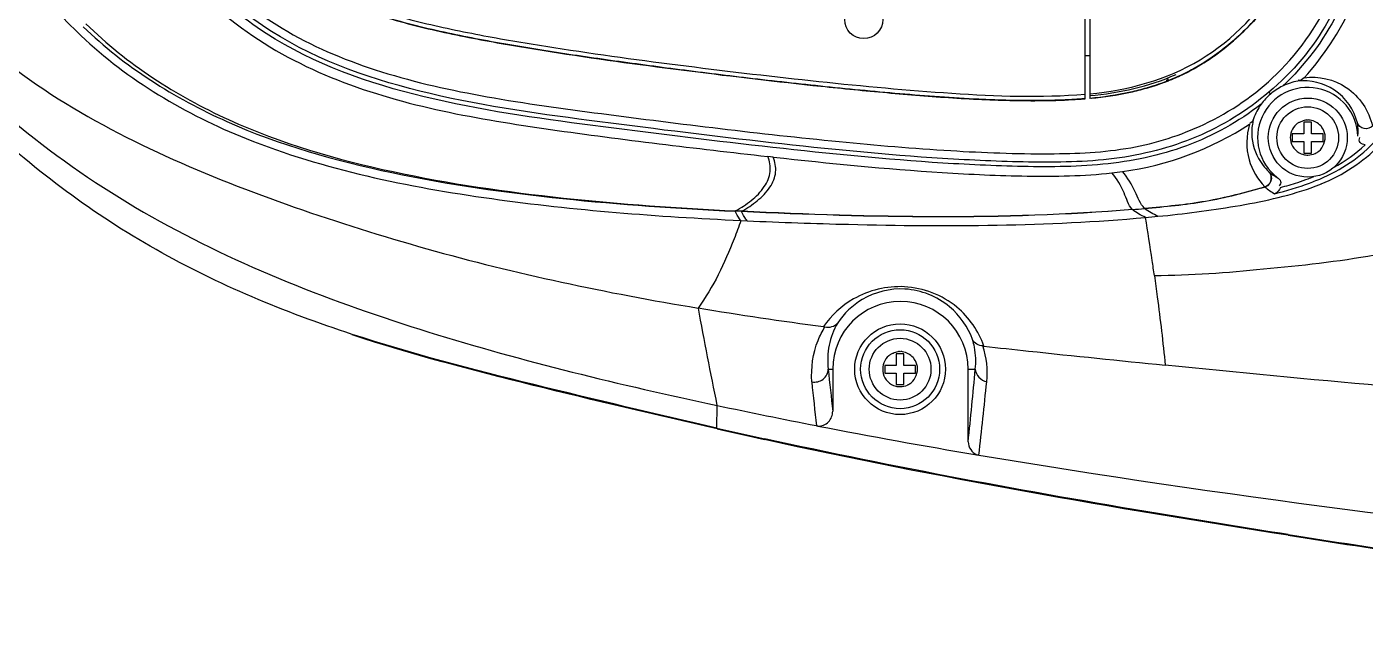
# Model space of a CAD drawing. Header units: millimetres. Extents: x 4086 to 8300, y 123 to 1549.
# Drawn here: x 6666.39 to 6710.62, y 1271.01 to 1290.82 of the extents above; entities that cross this region are included whole.
import ezdxf

# ---------------------------------------------------------------- set-up
doc = ezdxf.new("R2010")
doc.units = ezdxf.units.MM

msp = doc.modelspace()

# ---------------------------------------------------------------- linework, layer by layer
for p, q in [((6701.365, 1288.441), (6701.365, 1292.763)), ((6701.515, 1292.763), (6701.515, 1288.45)), ((6701.515, 1289.855), (6701.365, 1289.855)), ((6701.552, 1288.454), (6701.568, 1288.455)), ((6703.394, 1288.793), (6703.428, 1288.803)), ((6703.429, 1288.803), (6703.394, 1288.793)), ((6707.435, 1288.654), (6707.487, 1288.593)), ((6698.345, 1288.401), (6698.407, 1288.398)), ((6708.592, 1287.665), (6708.592, 1287.282)), ((6708.847, 1287.665), (6708.592, 1287.665)), ((6708.847, 1287.282), (6708.847, 1287.665)), ((6708.209, 1287.282), (6708.209, 1287.027)), ((6708.592, 1287.282), (6708.209, 1287.282)), ((6709.229, 1287.282), (6708.847, 1287.282)), ((6709.229, 1287.027), (6709.229, 1287.282)), ((6708.209, 1287.027), (6708.592, 1287.027)), ((6708.592, 1287.027), (6708.592, 1286.645)), ((6708.847, 1286.645), (6708.847, 1287.027)), ((6708.847, 1287.027), (6709.229, 1287.027)), ((6691.052, 1286.513), (6690.875, 1286.532)), ((6708.592, 1286.645), (6708.847, 1286.645)), ((6707.449, 1286.008), (6707.448, 1286.009)), ((6707.474, 1285.976), (6707.449, 1286.008)), ((6690.004, 1284.712), (6689.799, 1284.722)), ((6690.015, 1284.722), (6689.81, 1284.732)), ((6689.988, 1284.417), (6690.196, 1284.407)), ((6694.738, 1279.632), (6694.738, 1279.377)), ((6695.12, 1279.632), (6694.738, 1279.632)), ((6695.12, 1280.015), (6695.12, 1279.632)), ((6695.375, 1280.015), (6695.12, 1280.015)), ((6695.375, 1279.632), (6695.375, 1280.015)), ((6695.758, 1279.632), (6695.375, 1279.632)), ((6695.758, 1279.377), (6695.758, 1279.632)), ((6692.872, 1279.505), (6693.021, 1279.505)), ((6693.021, 1279.505), (6693.021, 1278.113)), ((6694.738, 1279.377), (6695.12, 1279.377)), ((6695.12, 1279.377), (6695.12, 1278.995)), ((6695.375, 1278.995), (6695.375, 1279.377)), ((6695.375, 1279.377), (6695.758, 1279.377)), ((6697.497, 1277.101), (6697.497, 1279.505)), ((6697.497, 1279.505), (6697.733, 1279.505)), ((6695.12, 1278.995), (6695.375, 1278.995)), ((6689.196, 1277.561), (6689.197, 1278.309))]:
    msp.add_line(p, q)
for points in [[(6689.799, 1284.722), (6689.803, 1284.724), (6689.806, 1284.728), (6689.81, 1284.732)], [(6690.004, 1284.712), (6690.007, 1284.715), (6690.011, 1284.718), (6690.015, 1284.722)], [(6692.713, 1280.913), (6692.731, 1280.91), (6692.748, 1280.907), (6692.764, 1280.904)], [(6697.983, 1280.272), (6697.994, 1280.272), (6698.005, 1280.271), (6698.016, 1280.27)], [(6692.477, 1277.639), (6692.496, 1277.635), (6692.516, 1277.631), (6692.534, 1277.626)], [(6697.782, 1276.678), (6697.804, 1276.675), (6697.828, 1276.672), (6697.854, 1276.668)]]:
    msp.add_lwpolyline(points)
for centre, radius in [((6694.048, 1291.055), 0.63), ((6708.719, 1287.155), 1.305), ((6708.719, 1287.155), 1.02), ((6695.248, 1279.505), 1.5), ((6695.248, 1279.505), 1.305), ((6695.248, 1279.505), 1.02)]:
    msp.add_circle(centre, radius)
for centre, radius, start, end in [((6700.802, 1296.637), 8.322, 311.9673, 317.3021), ((6700.695, 1296.744), 8.474, 308.2342, 312.0356), ((6701.494, 1295.681), 7.143, 299.8053, 304.7118), ((6701.454, 1295.755), 7.227, 299.9147, 305.4193), ((6701.526, 1295.633), 7.085, 292.8197, 299.5019), ((6701.601, 1295.506), 6.938, 294.117, 298.9026), ((6701.62, 1295.471), 6.898, 294.6653, 299.5135), ((6701.545, 1295.596), 7.043, 294.8044, 299.357), ((6701.653, 1295.409), 6.828, 298.9102, 299.1821), ((6701.591, 1295.541), 6.973, 298.9817, 299.4049), ((6701.637, 1295.439), 6.862, 299.1267, 299.764), ((6701.631, 1295.449), 6.874, 299.1827, 299.9885), ((6701.503, 1295.673), 7.131, 299.348, 299.9184), ((6701.615, 1295.477), 6.906, 299.7637, 300.1259), ((6701.492, 1295.692), 7.153, 299.9186, 300.7388), ((6701.132, 1296.599), 8.128, 286.2786, 290.2951), ((6701.094, 1296.708), 8.243, 286.3832, 290.8562), ((6701.156, 1296.56), 8.084, 286.323, 290.8142), ((6701.154, 1296.569), 8.093, 286.3327, 290.6362), ((6701.233, 1296.316), 7.828, 290.3274, 290.9333), ((6701.291, 1296.189), 7.688, 290.6763, 291.1139), ((6701.215, 1296.379), 7.892, 290.8859, 291.1589), ((6701.249, 1296.274), 7.783, 290.9337, 291.1936), ((6701.297, 1296.175), 7.673, 290.8589, 291.1324), ((6701.263, 1296.255), 7.76, 290.8904, 292.8394), ((6701.311, 1296.137), 7.633, 291.114, 291.4302), ((6701.259, 1296.247), 7.754, 291.1936, 291.4901), ((6701.349, 1296.042), 7.53, 291.1279, 292.8562), ((6701.231, 1296.338), 7.849, 291.1589, 291.4496), ((6701.357, 1296.012), 7.499, 291.4272, 294.7525), ((6701.291, 1296.166), 7.667, 291.4881, 292.8744), ((6701.279, 1296.216), 7.718, 291.4466, 292.8201), ((6701.446, 1295.811), 7.28, 292.856, 294.8039), ((6701.366, 1296.01), 7.494, 292.8397, 294.2288), ((6701.416, 1295.898), 7.371, 294.1435, 294.4491), ((6701.435, 1295.856), 7.325, 294.4492, 294.7201), ((6708.719, 1287.155), 1.894, 99.9938, 116.0348), ((6701.08, 1296.778), 8.314, 286.0355, 286.2802), ((6701.007, 1296.991), 8.539, 286.2188, 286.4093), ((6708.719, 1287.155), 1.658, 1.7859, 232.4568), ((6708.726, 1287.151), 1.901, 130.6808, 144.4422), ((6708.719, 1287.155), 1.894, 144.4046, 160.8547), ((6708.794, 1287.361), 1.59, 354.416, 10.1922), ((6708.702, 1287.149), 0.594, 34.9713, 41.6162), ((6708.721, 1287.155), 0.578, 186.5397, 217.1117), ((6708.721, 1287.152), 0.574, 295.1467, 309.0356), ((6708.721, 1287.16), 0.583, 247.9495, 256.1017), ((6700.823, 1298.786), 12.876, 276.3467, 277.9222), ((6708.346, 1287.112), 1.422, 230.8678, 239.3929), ((6708.394, 1287.197), 1.52, 239.4852, 243.2341), ((6705.562, 1294.419), 9.188, 287.9154, 290.2221), ((6706.012, 1293.185), 7.874, 290.2542, 291.6052), ((6708.414, 1286.773), 1.67, 228.454, 241.7852), ((6706.007, 1293.199), 8.038, 290.1949, 291.7424), ((6706.261, 1292.794), 7.735, 289.3778, 292.0736), ((6698.135, 1342.389), 57.81, 274.75135, 275.15544), ((6698.362, 1340.117), 55.825, 275.133, 275.5592), ((6846.61, 1310.643), 160.701, 190.43945, 191.60741), ((6711.726, 1423.085), 143.44, 260.7099, 262.38294), ((6695.259, 1279.504), 2.238, 0.0051, 179.9949), ((6695.287, 1279.806), 2.433, 149.7599, 187.1287), ((6695.231, 1279.38), 2.894, 354.2451, 17.9629), ((6695.23, 1279.499), 0.594, 34.9713, 41.6162), ((6939.658, 1305.229), 248.123, 185.95098, 186.27405), ((6695.249, 1279.505), 0.578, 186.5397, 217.1117), ((6461.562, 1301.4), 237.183, 354.11969, 354.70313), ((6938.472, 1304.739), 247.477, 185.94982, 186.28707), ((6695.249, 1279.51), 0.583, 247.9494, 256.1017), ((6695.249, 1279.502), 0.574, 295.1467, 309.0356), ((6457.203, 1303.313), 242.122, 353.68192, 354.2581), ((6727.513, 1457.878), 183.611, 257.955, 258.99954), ((6739.208, 1497.124), 225.186, 257.16822, 257.57983), ((6738.785, 1495.559), 223.597, 257.1867, 257.59946), ((6731.866, 1480.192), 206.349, 259.01166, 260.49239), ((6809.56, 1925.184), 659.028, 261.141505, 261.531938), ((6796.878, 1842.233), 575.089, 261.117262, 261.564667)]:
    msp.add_arc(centre, radius, start, end)
for points, knots in [([(6677.142, 1280.656), (6674.904, 1281.386), (6670.523, 1283.204), (6665.742, 1286.736), (6662.501, 1290.167), (6659.841, 1294.052), (6658.862, 1297.617), (6658.846, 1299.957)], [0, 0, 0, 0, 0.250367, 0.50054, 0.625826, 0.751037, 1, 1, 1, 1]), ([(6659.31, 1300.055), (6659.312, 1298.388), (6660.026, 1295.031), (6662.673, 1290.709), (6666.294, 1287.212), (6671.834, 1283.515), (6679.595, 1280.528), (6685.992, 1278.993), (6689.197, 1278.309)], [0, 0, 0, 0, 0.125843, 0.251845, 0.377673, 0.503108, 0.752592, 1, 1, 1, 1]), ([(6659.925, 1300.055), (6659.927, 1297.044), (6662.901, 1291.007), (6669.523, 1287.014), (6675.21, 1284.815), (6681.051, 1282.978), (6685.551, 1282.02), (6688.57, 1281.525)], [0, 0, 0, 0, 0.247353, 0.497294, 0.622911, 0.748621, 1, 1, 1, 1]), ([(6668.637, 1300.055), (6668.637, 1298.853), (6669.011, 1296.422), (6670.784, 1293.213), (6673.376, 1290.628), (6676.618, 1288.937), (6680.116, 1287.97), (6684.884, 1287.222), (6688.478, 1286.803), (6690.875, 1286.533)], [0, 0, 0, 0, 0.124759, 0.249527, 0.374402, 0.499341, 0.624438, 0.749606, 1, 1, 1, 1]), ([(6707.18, 1288.256), (6706.431, 1287.685), (6704.759, 1286.741), (6701.955, 1286.18), (6699.126, 1286.182), (6695.367, 1286.368), (6690.686, 1286.849), (6685.085, 1287.544), (6679.503, 1288.312), (6674.078, 1290.205), (6670.677, 1293.731), (6669.179, 1297.213), (6668.951, 1299.112), (6668.951, 1300.055)], [0, 0, 0, 0, 0.062621, 0.125237, 0.18784, 0.250394, 0.375449, 0.500481, 0.625557, 0.750366, 0.874755, 0.937375, 1, 1, 1, 1]), ([(6707.435, 1288.654), (6706.719, 1288.05), (6705.098, 1287.043), (6702.327, 1286.353), (6699.488, 1286.323), (6695.703, 1286.49), (6690.98, 1286.964), (6685.331, 1287.666), (6679.715, 1288.422), (6674.262, 1290.264), (6670.838, 1293.76), (6669.33, 1297.225), (6669.101, 1299.116), (6669.101, 1300.055)], [0, 0, 0, 0, 0.062118, 0.124249, 0.186889, 0.249747, 0.375588, 0.501506, 0.627184, 0.751847, 0.875592, 0.937783, 1, 1, 1, 1]), ([(6669.376, 1300.055), (6669.376, 1298.591), (6669.961, 1295.859), (6672.178, 1292.685), (6674.941, 1290.518), (6678.15, 1289.215), (6681.666, 1288.441), (6686.728, 1287.762), (6691.833, 1287.131), (6696.772, 1286.707), (6699.987, 1286.582), (6702.832, 1286.697), (6705.457, 1287.527), (6707.936, 1289.214), (6709.546, 1291.581), (6710.256, 1294.024), (6710.697, 1296.705), (6710.798, 1298.746), (6710.798, 1300.055)], [0, 0, 0, 0, 0.077359, 0.142294, 0.201188, 0.260529, 0.32378, 0.39114, 0.530529, 0.595774, 0.653125, 0.700735, 0.745448, 0.796885, 0.856527, 0.892304, 0.930801, 1, 1, 1, 1]), ([(6698.493, 1288.395), (6698.335, 1288.4), (6697.301, 1288.44), (6695.387, 1288.579), (6692.799, 1288.829), (6690.271, 1289.11), (6687.858, 1289.408), (6685.567, 1289.716), (6683.367, 1290.038), (6681.232, 1290.406), (6679.151, 1290.846), (6677.033, 1291.483), (6675.067, 1292.623), (6673.487, 1294.125), (6672.236, 1295.859), (6671.396, 1297.895), (6671.244, 1299.345), (6671.244, 1300.054)], [0, 0, 0, 0, 0.014947, 0.097629, 0.181884, 0.263669, 0.341107, 0.414639, 0.485148, 0.553379, 0.620127, 0.685979, 0.750838, 0.814387, 0.876648, 0.937989, 1, 1, 1, 1]), ([(6671.394, 1300.054), (6671.394, 1299.325), (6671.558, 1297.854), (6672.429, 1295.814), (6673.75, 1294.047), (6675.394, 1292.57), (6677.347, 1291.521), (6679.472, 1290.924), (6681.63, 1290.484), (6684.533, 1290.002), (6688.178, 1289.51), (6692.563, 1288.994), (6696.951, 1288.581), (6699.902, 1288.468), (6701.365, 1288.591)], [0, 0, 0, 0, 0.062179, 0.124335, 0.186613, 0.248882, 0.311131, 0.373582, 0.436195, 0.498852, 0.624211, 0.749579, 0.874914, 1, 1, 1, 1]), ([(6701.515, 1288.601), (6702.782, 1288.717), (6705.321, 1289.415), (6707.678, 1291.838), (6708.468, 1294.288), (6708.889, 1296.828), (6708.951, 1298.766), (6708.951, 1300.055)], [0, 0, 0, 0, 0.248891, 0.496788, 0.622033, 0.747918, 1, 1, 1, 1]), ([(6711.073, 1300.055), (6711.073, 1299.02), (6710.986, 1296.951), (6710.562, 1293.883), (6709.569, 1290.923), (6708.216, 1289.312), (6707.435, 1288.654)], [0, 0, 0, 0, 0.251552, 0.502616, 0.751809, 1, 1, 1, 1]), ([(6711.223, 1300.055), (6711.223, 1299.055), (6711.142, 1297.053), (6710.746, 1294.076), (6709.855, 1291.176), (6708.618, 1289.539), (6707.888, 1288.856)], [0, 0, 0, 0, 0.249974, 0.500033, 0.750095, 1, 1, 1, 1]), ([(6671.413, 1298.3), (6671.469, 1298.023), (6671.719, 1297.038), (6672.481, 1295.446), (6673.854, 1293.716), (6675.544, 1292.288), (6677.194, 1291.461), (6678.591, 1291.017), (6680.007, 1290.657), (6681.796, 1290.302), (6684.675, 1289.831), (6688.286, 1289.346), (6691.906, 1288.92), (6694.807, 1288.634), (6696.987, 1288.456), (6699.174, 1288.357), (6700.636, 1288.38), (6701.365, 1288.441)], [0, 0, 0, 0, 0.024957, 0.08996, 0.154963, 0.219966, 0.284969, 0.31747, 0.349972, 0.414974, 0.479977, 0.609983, 0.739989, 0.804991, 0.869994, 0.934997, 1, 1, 1, 1]), ([(6709.031, 1297.572), (6709.015, 1297.321), (6708.967, 1296.706), (6708.853, 1295.701), (6708.645, 1294.542), (6708.322, 1293.259), (6707.646, 1291.785), (6706.459, 1290.443), (6705.028, 1289.383), (6703.904, 1288.941), (6703.395, 1288.792)], [0, 0, 0, 0, 0.072109, 0.176398, 0.285613, 0.403957, 0.536637, 0.689877, 0.861101, 1, 1, 1, 1]), ([(6709.031, 1297.572), (6709.001, 1297.101), (6708.902, 1295.983), (6708.661, 1294.553), (6708.309, 1293.294), (6707.927, 1292.388), (6707.412, 1291.546), (6706.766, 1290.804), (6706.04, 1290.144), (6704.974, 1289.381), (6704.05, 1288.984), (6703.409, 1288.796), (6703.395, 1288.792)], [0, 0, 0, 0, 0.126235, 0.300197, 0.387177, 0.474158, 0.561138, 0.648119, 0.735099, 0.82208, 0.996041, 1, 1, 1, 1]), ([(6708.6, 1289.131), (6709.239, 1289.832), (6710.3, 1291.452), (6710.822, 1293.295), (6711.014, 1294.224)], [0, 0, 0, 0, 0.499884, 1, 1, 1, 1]), ([(6709.167, 1285.626), (6709.877, 1285.915), (6711.215, 1286.783), (6712.437, 1288.786), (6713.267, 1290.943), (6713.612, 1292.449), (6713.752, 1293.206)], [0, 0, 0, 0, 0.24924, 0.499232, 0.749559, 1, 1, 1, 1]), ([(6707.352, 1291.512), (6707.088, 1291.161), (6706.775, 1290.825), (6706.442, 1290.517), (6706.428, 1290.504)], [0, 0, 0, 0, 0.957912, 1, 1, 1, 1]), ([(6668.252, 1290.817), (6669.617, 1289.5), (6672.913, 1287.422), (6678.434, 1285.873), (6684.096, 1285.074), (6687.897, 1284.815), (6689.799, 1284.722)], [0, 0, 0, 0, 0.249331, 0.499396, 0.749669, 1, 1, 1, 1]), ([(6668.344, 1290.914), (6669.695, 1289.589), (6672.964, 1287.482), (6678.469, 1285.902), (6684.119, 1285.091), (6687.912, 1284.827), (6689.81, 1284.732)], [0, 0, 0, 0, 0.249223, 0.49943, 0.749757, 1, 1, 1, 1]), ([(6705.636, 1289.862), (6705.77, 1289.957), (6705.988, 1290.123), (6706.198, 1290.299), (6706.281, 1290.372)], [0, 0, 0, 0, 0.597627, 1, 1, 1, 1]), ([(6704.084, 1289.103), (6704.09, 1289.088), (6704.103, 1289.045), (6704.056, 1289.042), (6704.039, 1289.046)], [0, 0, 0, 0, 0.482495, 1, 1, 1, 1]), ([(6710.359, 1287.642), (6710.256, 1288.071), (6709.715, 1288.852), (6708.802, 1289.07), (6708.391, 1289.019)], [0, 0, 0, 0, 0.515673, 1, 1, 1, 1]), ([(6708.6, 1289.131), (6709.071, 1289.203), (6710.143, 1288.959), (6710.743, 1288.036), (6710.859, 1287.536)], [0, 0, 0, 0, 0.481391, 1, 1, 1, 1]), ([(6703.395, 1288.792), (6703.218, 1288.741), (6702.586, 1288.579), (6701.96, 1288.491), (6701.515, 1288.45)], [0, 0, 0, 0, 0.280712, 1, 1, 1, 1]), ([(6701.552, 1288.454), (6701.986, 1288.494), (6702.598, 1288.582), (6703.216, 1288.74), (6703.392, 1288.792)], [0, 0, 0, 0, 0.714533, 1, 1, 1, 1]), ([(6698.392, 1288.399), (6699.083, 1288.374), (6700.062, 1288.365), (6701.071, 1288.416), (6701.365, 1288.441)], [0, 0, 0, 0, 0.710826, 1, 1, 1, 1]), ([(6698.407, 1288.398), (6698.654, 1288.39), (6699.64, 1288.364), (6700.627, 1288.379), (6701.365, 1288.441)], [0, 0, 0, 0, 0.251219, 1, 1, 1, 1]), ([(6701.365, 1288.441), (6700.636, 1288.38), (6699.674, 1288.365), (6698.713, 1288.388), (6698.483, 1288.396)], [0, 0, 0, 0, 0.759673, 1, 1, 1, 1]), ([(6701.365, 1288.441), (6701.071, 1288.416), (6700.097, 1288.367), (6699.151, 1288.374), (6698.493, 1288.395)], [0, 0, 0, 0, 0.299627, 1, 1, 1, 1]), ([(6701.365, 1288.441), (6700.627, 1288.379), (6699.669, 1288.365), (6698.712, 1288.388), (6698.493, 1288.396)], [0, 0, 0, 0, 0.771385, 1, 1, 1, 1]), ([(6706.793, 1287.595), (6706.681, 1287.221), (6706.667, 1286.439), (6707.06, 1285.773), (6707.305, 1285.53)], [0, 0, 0, 0, 0.531308, 1, 1, 1, 1]), ([(6706.931, 1287.776), (6706.914, 1287.717), (6706.868, 1287.513), (6706.862, 1287.301), (6706.876, 1287.155)], [0, 0, 0, 0, 0.292832, 1, 1, 1, 1]), ([(6708.404, 1287.638), (6708.394, 1287.632), (6708.374, 1287.618), (6708.354, 1287.603), (6708.345, 1287.595)], [0, 0, 0, 0, 0.497104, 1, 1, 1, 1]), ([(6708.489, 1287.677), (6708.474, 1287.672), (6708.446, 1287.66), (6708.418, 1287.646), (6708.404, 1287.638)], [0, 0, 0, 0, 0.502353, 1, 1, 1, 1]), ([(6708.719, 1287.731), (6708.708, 1287.735), (6708.682, 1287.739), (6708.658, 1287.735), (6708.645, 1287.733)], [0, 0, 0, 0, 0.493074, 1, 1, 1, 1]), ([(6708.796, 1287.732), (6708.783, 1287.735), (6708.757, 1287.739), (6708.731, 1287.736), (6708.719, 1287.731)], [0, 0, 0, 0, 0.507427, 1, 1, 1, 1]), ([(6710.87, 1287.548), (6710.804, 1287.47), (6710.573, 1287.394), (6710.387, 1287.55), (6710.359, 1287.642)], [0, 0, 0, 0, 0.513283, 1, 1, 1, 1]), ([(6673.634, 1287.125), (6676.22, 1286.091), (6681.716, 1284.967), (6687.235, 1284.548), (6689.988, 1284.417)], [0, 0, 0, 0, 0.502659, 1, 1, 1, 1]), ([(6706.876, 1287.155), (6706.906, 1286.837), (6707.074, 1286.407), (6707.365, 1286.086), (6707.448, 1286.009)], [0, 0, 0, 0, 0.737338, 1, 1, 1, 1]), ([(6710.618, 1286.915), (6710.558, 1286.927), (6710.426, 1286.955), (6710.409, 1287.113), (6710.442, 1287.157)], [0, 0, 0, 0, 0.529109, 1, 1, 1, 1]), ([(6689.81, 1284.732), (6689.993, 1284.833), (6690.343, 1285.064), (6690.772, 1285.485), (6691.009, 1286.017), (6690.937, 1286.376), (6690.875, 1286.532)], [0, 0, 0, 0, 0.273112, 0.546201, 0.779525, 1, 1, 1, 1]), ([(6690.015, 1284.722), (6690.194, 1284.823), (6690.538, 1285.053), (6690.958, 1285.472), (6691.188, 1286.001), (6691.115, 1286.357), (6691.052, 1286.513)], [0, 0, 0, 0, 0.271763, 0.544369, 0.778192, 1, 1, 1, 1]), ([(6691.052, 1286.513), (6692.911, 1286.305), (6695.706, 1286.027), (6699.442, 1285.857), (6701.318, 1285.885), (6702.247, 1285.988)], [0, 0, 0, 0, 0.500055, 0.750103, 1, 1, 1, 1]), ([(6702.921, 1284.781), (6702.787, 1284.935), (6702.657, 1285.395), (6702.412, 1285.791), (6702.247, 1285.988)], [0, 0, 0, 0, 0.44084, 1, 1, 1, 1]), ([(6703.327, 1284.816), (6703.181, 1284.967), (6703.02, 1285.43), (6702.767, 1285.831), (6702.598, 1286.032)], [0, 0, 0, 0, 0.444185, 1, 1, 1, 1]), ([(6707.709, 1285.84), (6707.754, 1285.805), (6707.852, 1285.732), (6707.817, 1285.592), (6707.774, 1285.563)], [0, 0, 0, 0, 0.525419, 1, 1, 1, 1]), ([(6703.327, 1284.816), (6703.999, 1284.877), (6705.348, 1284.995), (6706.657, 1285.344), (6707.305, 1285.53)], [0, 0, 0, 0, 0.500222, 1, 1, 1, 1]), ([(6707.307, 1285.523), (6706.658, 1285.338), (6705.35, 1284.992), (6704.002, 1284.874), (6703.33, 1284.813)], [0, 0, 0, 0, 0.499785, 1, 1, 1, 1]), ([(6703.77, 1284.555), (6704.624, 1284.638), (6706.327, 1284.854), (6708.017, 1285.212), (6708.827, 1285.498)], [0, 0, 0, 0, 0.500066, 1, 1, 1, 1]), ([(6707.414, 1285.595), (6707.398, 1285.58), (6707.363, 1285.555), (6707.324, 1285.537), (6707.305, 1285.53)], [0, 0, 0, 0, 0.523052, 1, 1, 1, 1]), ([(6707.422, 1285.588), (6707.405, 1285.573), (6707.368, 1285.547), (6707.327, 1285.529), (6707.307, 1285.523)], [0, 0, 0, 0, 0.519592, 1, 1, 1, 1]), ([(6689.988, 1284.417), (6689.973, 1284.435), (6689.899, 1284.528), (6689.839, 1284.634), (6689.799, 1284.722)], [0, 0, 0, 0, 0.191537, 1, 1, 1, 1]), ([(6690.198, 1284.407), (6690.183, 1284.425), (6690.106, 1284.517), (6690.046, 1284.624), (6690.006, 1284.712)], [0, 0, 0, 0, 0.191935, 1, 1, 1, 1]), ([(6690.196, 1284.407), (6691.312, 1284.356), (6695.697, 1284.206), (6700.099, 1284.222), (6703.356, 1284.516)], [0, 0, 0, 0, 0.254606, 1, 1, 1, 1]), ([(6703.65, 1282.595), (6703.627, 1282.762), (6703.535, 1283.403), (6703.437, 1284.043), (6703.356, 1284.516)], [0, 0, 0, 0, 0.260086, 1, 1, 1, 1]), ([(6689.988, 1284.417), (6689.916, 1284.214), (6689.543, 1283.207), (6689.077, 1282.219), (6688.57, 1281.524)], [0, 0, 0, 0, 0.200504, 1, 1, 1, 1]), ([(6710.933, 1283.272), (6709.717, 1283.051), (6707.289, 1282.795), (6704.853, 1282.589), (6703.65, 1282.594)], [0, 0, 0, 0, 0.506707, 1, 1, 1, 1]), ([(6698.016, 1280.27), (6697.844, 1280.761), (6697.161, 1281.755), (6695.444, 1282.414), (6693.754, 1282.002), (6692.973, 1281.282), (6692.713, 1280.913)], [0, 0, 0, 0, 0.240062, 0.526627, 0.791806, 1, 1, 1, 1]), ([(6703.65, 1282.594), (6703.682, 1282.361), (6703.817, 1281.376), (6703.934, 1280.388), (6704.008, 1279.634)], [0, 0, 0, 0, 0.237298, 1, 1, 1, 1]), ([(6697.642, 1280.482), (6697.49, 1280.895), (6696.91, 1281.734), (6695.463, 1282.314), (6694.034, 1281.961), (6693.393, 1281.343), (6693.185, 1281.032)], [0, 0, 0, 0, 0.241072, 0.530509, 0.795329, 1, 1, 1, 1]), ([(6689.197, 1277.533), (6687.172, 1277.993), (6683.132, 1278.947), (6679.108, 1279.99), (6677.136, 1280.64)], [0, 0, 0, 0, 0.500039, 1, 1, 1, 1]), ([(6689.196, 1277.561), (6687.174, 1278.022), (6683.137, 1278.976), (6679.114, 1280.012), (6677.142, 1280.656)], [0, 0, 0, 0, 0.499873, 1, 1, 1, 1]), ([(6692.333, 1279.085), (6692.3, 1279.547), (6692.384, 1280.201), (6692.676, 1280.762), (6692.764, 1280.904)], [0, 0, 0, 0, 0.73474, 1, 1, 1, 1]), ([(6695.248, 1280.081), (6695.236, 1280.085), (6695.211, 1280.089), (6695.186, 1280.085), (6695.174, 1280.083)], [0, 0, 0, 0, 0.493074, 1, 1, 1, 1]), ([(6695.324, 1280.082), (6695.311, 1280.085), (6695.286, 1280.089), (6695.26, 1280.086), (6695.248, 1280.081)], [0, 0, 0, 0, 0.507426, 1, 1, 1, 1]), ([(6697.733, 1279.505), (6697.759, 1279.745), (6697.746, 1280.08), (6697.667, 1280.399), (6697.642, 1280.482)], [0, 0, 0, 0, 0.735756, 1, 1, 1, 1]), ([(6698.016, 1280.265), (6698.509, 1280.21), (6700.506, 1279.993), (6702.504, 1279.79), (6704.008, 1279.639)], [0, 0, 0, 0, 0.246973, 1, 1, 1, 1]), ([(6694.933, 1279.988), (6694.922, 1279.982), (6694.902, 1279.968), (6694.883, 1279.953), (6694.874, 1279.945)], [0, 0, 0, 0, 0.497104, 1, 1, 1, 1]), ([(6695.017, 1280.027), (6695.003, 1280.022), (6694.974, 1280.01), (6694.946, 1279.996), (6694.933, 1279.988)], [0, 0, 0, 0, 0.502353, 1, 1, 1, 1]), ([(6723.135, 1277.97), (6721.535, 1278.091), (6715.154, 1278.587), (6708.779, 1279.154), (6704.008, 1279.634)], [0, 0, 0, 0, 0.250816, 1, 1, 1, 1]), ([(6692.333, 1279.085), (6692.459, 1279.063), (6692.738, 1279.123), (6692.871, 1279.382), (6692.872, 1279.505)], [0, 0, 0, 0, 0.509361, 1, 1, 1, 1]), ([(6692.534, 1277.626), (6692.658, 1277.619), (6692.922, 1277.727), (6693.021, 1277.988), (6693.021, 1278.113)], [0, 0, 0, 0, 0.497001, 1, 1, 1, 1]), ([(6708.077, 1274.041), (6706.641, 1274.266), (6700.852, 1275.195), (6695.082, 1276.259), (6690.775, 1277.208)], [0, 0, 0, 0, 0.247856, 1, 1, 1, 1]), ([(6697.854, 1276.668), (6705.885, 1275.316), (6722.113, 1273.353), (6738.366, 1271.736), (6746.524, 1271.013)], [0, 0, 0, 0, 0.498582, 1, 1, 1, 1])]:
    msp.add_open_spline(points, degree=3, knots=knots)
for points in [[(6666.482, 1292.416), (6666.999, 1291.746), (6667.563, 1291.109), (6668.177, 1290.526)], [(6706.446, 1290.52), (6706.678, 1290.734), (6706.899, 1290.96), (6707.104, 1291.201)], [(6668.177, 1290.526), (6669.73, 1289.05), (6671.644, 1287.921), (6673.634, 1287.125)], [(6706.322, 1290.409), (6705.933, 1290.063), (6705.515, 1289.755), (6705.067, 1289.496)], [(6705.633, 1289.859), (6705.889, 1290.041), (6706.134, 1290.239), (6706.368, 1290.449)], [(6701.515, 1288.541), (6702.489, 1288.63), (6703.472, 1288.843), (6704.366, 1289.241)], [(6708.6, 1289.131), (6708.552, 1289.079), (6708.469, 1289.024), (6708.403, 1289.05)], [(6707.888, 1288.856), (6707.744, 1288.786), (6707.608, 1288.697), (6707.487, 1288.593)], [(6702.598, 1286.032), (6704.076, 1286.238), (6705.545, 1286.777), (6706.793, 1287.595)], [(6706.931, 1287.776), (6706.908, 1287.711), (6706.86, 1287.629), (6706.791, 1287.625)], [(6708.345, 1287.595), (6708.207, 1287.478), (6708.126, 1287.269), (6708.146, 1287.089)], [(6708.645, 1287.733), (6708.591, 1287.72), (6708.54, 1287.698), (6708.489, 1287.677)], [(6709.146, 1287.544), (6709.058, 1287.643), (6708.925, 1287.702), (6708.796, 1287.732)], [(6709.082, 1286.706), (6709.233, 1286.828), (6709.32, 1287.058), (6709.289, 1287.249)], [(6709.289, 1287.249), (6709.274, 1287.334), (6709.239, 1287.419), (6709.189, 1287.49)], [(6708.259, 1286.806), (6708.321, 1286.725), (6708.407, 1286.659), (6708.502, 1286.62)], [(6708.984, 1285.733), (6709.687, 1286.013), (6710.359, 1286.427), (6710.886, 1286.97)], [(6709.575, 1286.169), (6709.952, 1286.371), (6710.307, 1286.622), (6710.618, 1286.915)], [(6708.581, 1286.595), (6708.626, 1286.583), (6708.673, 1286.578), (6708.719, 1286.578)], [(6708.719, 1286.578), (6708.803, 1286.578), (6708.889, 1286.597), (6708.965, 1286.632)], [(6707.513, 1285.875), (6707.531, 1285.778), (6707.488, 1285.661), (6707.414, 1285.595)], [(6707.422, 1285.588), (6707.518, 1285.675), (6707.545, 1285.867), (6707.474, 1285.976)], [(6707.448, 1286.009), (6707.481, 1285.972), (6707.504, 1285.924), (6707.513, 1285.875)], [(6707.625, 1285.301), (6708.015, 1285.403), (6708.403, 1285.516), (6708.782, 1285.655)], [(6707.813, 1285.506), (6707.784, 1285.418), (6707.712, 1285.332), (6707.625, 1285.301)], [(6707.813, 1285.506), (6708.006, 1285.559), (6708.198, 1285.615), (6708.388, 1285.677)], [(6702.923, 1284.778), (6698.632, 1284.421), (6694.306, 1284.509), (6690.004, 1284.712)], [(6702.922, 1284.779), (6698.634, 1284.426), (6694.312, 1284.514), (6690.015, 1284.722)], [(6703.356, 1284.516), (6703.204, 1284.589), (6703.052, 1284.668), (6702.923, 1284.778)], [(6703.77, 1284.555), (6703.615, 1284.626), (6703.46, 1284.704), (6703.33, 1284.813)], [(6692.764, 1280.904), (6692.906, 1280.868), (6693.095, 1280.916), (6693.185, 1281.032)], [(6695.174, 1280.083), (6695.12, 1280.07), (6695.069, 1280.048), (6695.017, 1280.027)], [(6695.674, 1279.894), (6695.586, 1279.993), (6695.453, 1280.052), (6695.324, 1280.082)], [(6697.983, 1280.272), (6697.85, 1280.278), (6697.696, 1280.359), (6697.642, 1280.482)], [(6694.874, 1279.945), (6694.735, 1279.828), (6694.654, 1279.619), (6694.675, 1279.439)], [(6695.817, 1279.599), (6695.803, 1279.684), (6695.767, 1279.769), (6695.717, 1279.84)], [(6695.611, 1279.056), (6695.761, 1279.178), (6695.849, 1279.408), (6695.817, 1279.599)], [(6697.733, 1279.505), (6697.735, 1279.318), (6697.925, 1279.12), (6698.11, 1279.09)], [(6694.788, 1279.156), (6694.849, 1279.075), (6694.936, 1279.009), (6695.03, 1278.97)], [(6695.109, 1278.945), (6695.154, 1278.933), (6695.201, 1278.928), (6695.248, 1278.928)], [(6695.248, 1278.928), (6695.332, 1278.928), (6695.417, 1278.947), (6695.493, 1278.982)], [(6708.074, 1274.017), (6702.28, 1274.92), (6696.496, 1275.919), (6690.769, 1277.178)], [(6697.497, 1277.101), (6697.497, 1276.931), (6697.622, 1276.735), (6697.782, 1276.678)]]:
    msp.add_open_spline(points, degree=3)

doc.saveas('drawing.dxf')
